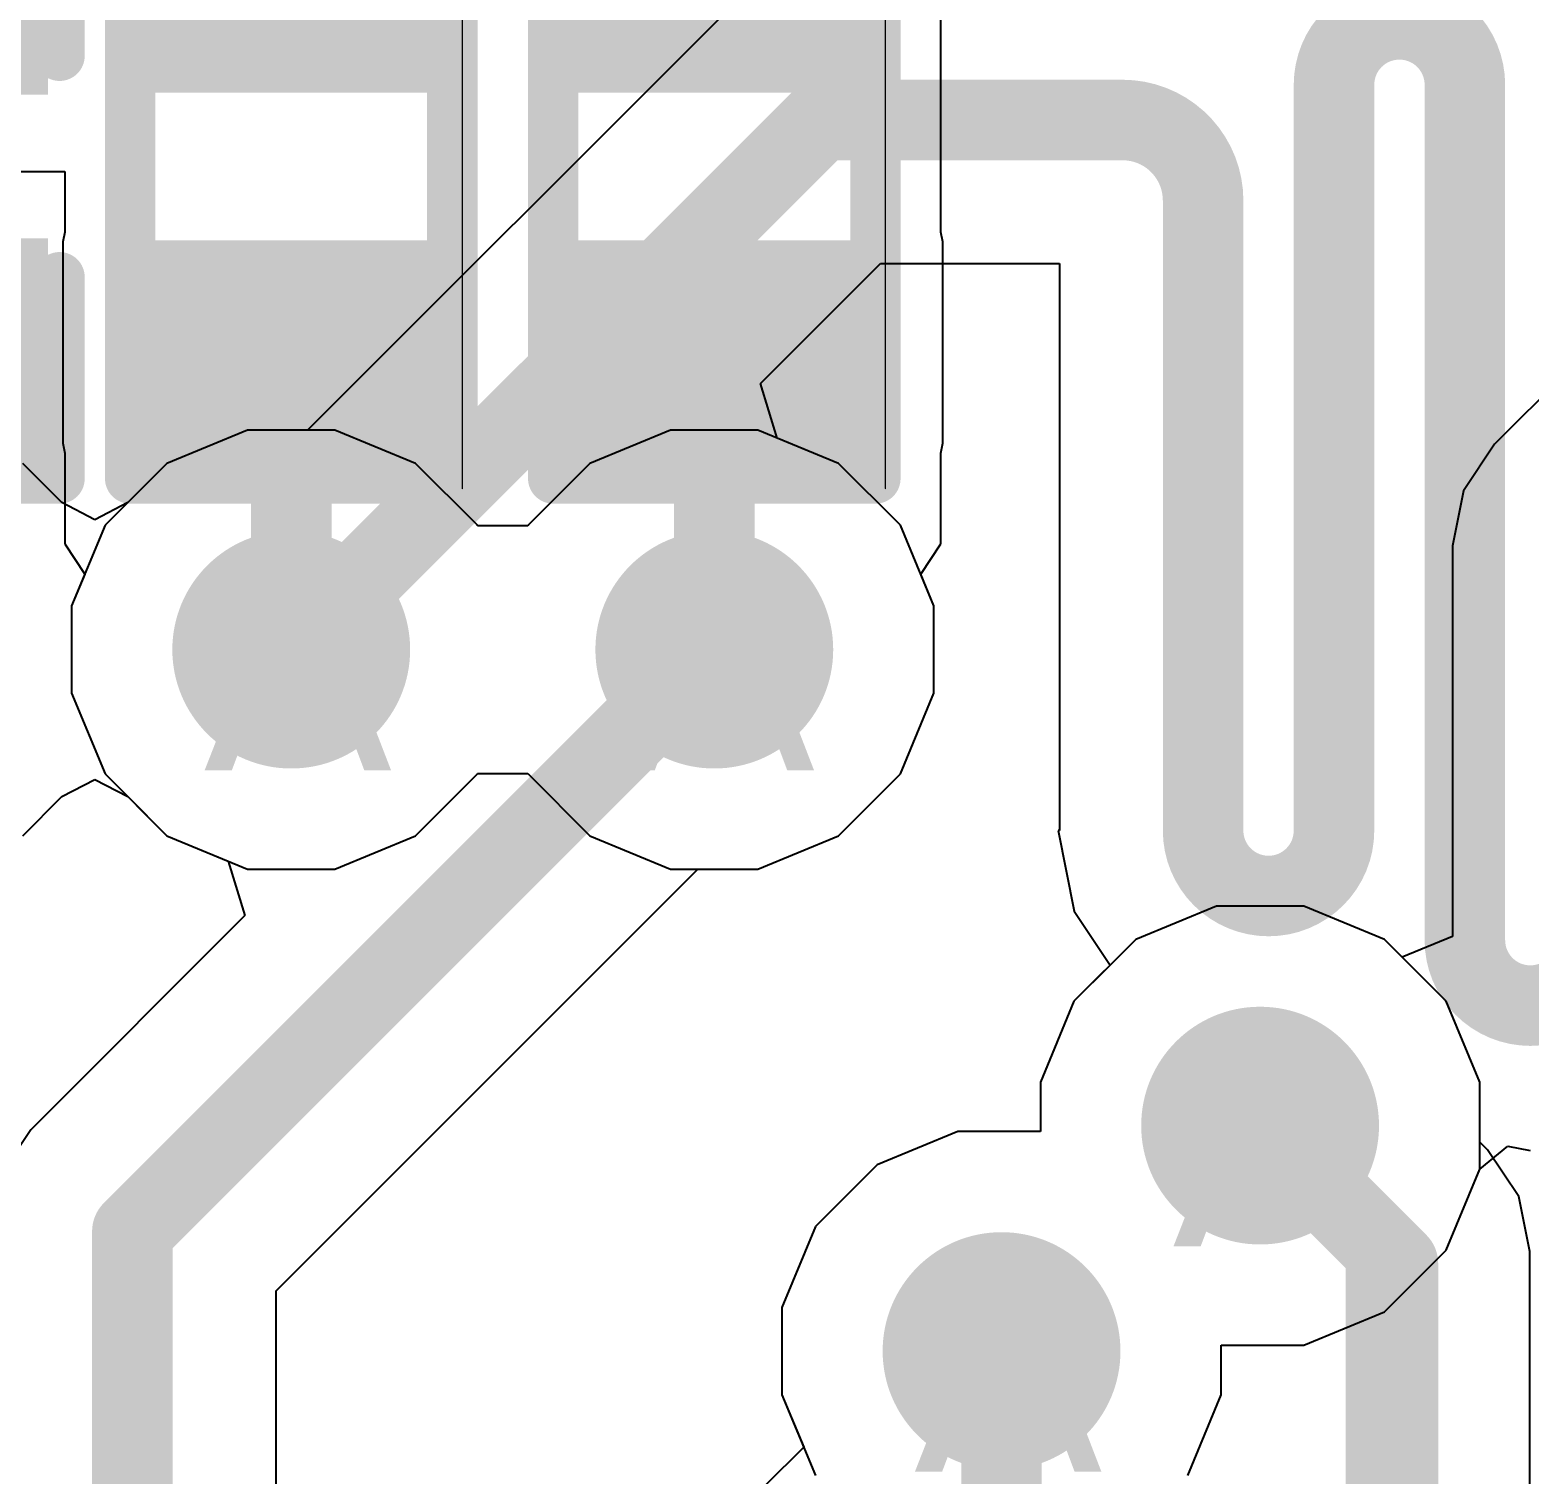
# Model space of a CAD drawing. Header units: inches. Extents: x 0 to 208, y 0 to 213.
# Drawn here: x 2.0308 to 2.1798, y 2.8921 to 3.0356 of the extents above; entities that cross this region are included whole.
import ezdxf

# ---------------------------------------------------------------- set-up
doc = ezdxf.new("R2010")
doc.units = ezdxf.units.IN
doc.header["$MEASUREMENT"] = 0
for name, color, linetype in [('Bottom Layer', 5, 'Continuous'), ('Bottom Overlay', 54, 'Continuous'), ('Bottom Paste', 16, 'Continuous'), ('Bottom Solder', 6, 'Continuous'), ('Drill Drawing', 1, 'Continuous'), ('L2_GND1', 16, 'Continuous'), ('L3_SIG1', 76, 'Continuous'), ('L4_PWR', 90, 'Continuous'), ('L5_GND2', 156, 'Continuous'), ('L6_SIG2', 130, 'Continuous'), ('L7_GND3', 216, 'Continuous'), ('Top Layer', 1, 'Continuous'), ('Via Holes', 16, 'Continuous')]:
    doc.layers.add(name, color=color, linetype=linetype)
doc.styles.add('Arial', font='', dxfattribs={"height": 0.2})
doc.styles.get('Arial').set_extended_font_data('Arial')

# ---------------------------------------------------------------- blocks, each defined once
blk = doc.blocks.new('R___0402_B_44')
at = {"layer": 'Bottom Layer'}
for points in [[(-0.0095, 0.0125), (-0.0095, -0.0125), (-0.0275, -0.0125), (-0.0275, 0.0125)], [(0.0275, 0.0125), (0.0275, -0.0125), (0.0095, -0.0125), (0.0095, 0.0125)]]:
    blk.add_hatch(color=5, dxfattribs=at).paths.add_polyline_path(points)
at = {"layer": 'Bottom Paste'}
for points in [[(-0.0095, 0.0125), (-0.0095, -0.0125), (-0.0275, -0.0125), (-0.0275, 0.0125)], [(0.0275, 0.0125), (0.0275, -0.0125), (0.0095, -0.0125), (0.0095, 0.0125)]]:
    blk.add_hatch(color=16, dxfattribs=at).paths.add_polyline_path(points)
at = {"layer": 'Bottom Solder'}
for points in [[(-0.00734, 0.01467), (-0.00734, -0.01467), (-0.02967, -0.01467), (-0.02967, 0.01467)], [(0.02966, 0.01467), (0.02966, -0.01467), (0.00733, -0.01467), (0.00733, 0.01467)]]:
    blk.add_hatch(color=6, dxfattribs=at).paths.add_polyline_path(points)
at = {"layer": 'Bottom Overlay'}
for points in [[(-0.031, -0.016, 0.005, 0.005, 0), (-0.031, 0.016, 0.005, 0.005, 0)], [(0.031, 0.016, 0.005, 0.005, 0), (-0.031, 0.016, 0.005, 0.005, 0)], [(0.031, -0.016, 0.005, 0.005, 0), (0.031, 0.016, 0.005, 0.005, 0)], [(0.032, 0.017, 0.000127, 0.000127, 0), (-0.032, 0.017, 0.000127, 0.000127, 0)], [(0.031, -0.016, 0.005, 0.005, 0), (-0.031, -0.016, 0.005, 0.005, 0)]]:
    blk.add_lwpolyline(points, format="xyseb", dxfattribs=at)
for points in [[(-0.03225, 0.016, 0.0025, 0.0025, 1), (-0.02975, 0.016, 0.0025, 0.0025, 1)], [(-0.03225, 0.016, 0.0025, 0.0025, 1), (-0.02975, 0.016, 0.0025, 0.0025, 1)], [(0.02975, 0.016, 0.0025, 0.0025, 1), (0.03225, 0.016, 0.0025, 0.0025, 1)], [(0.02975, 0.016, 0.0025, 0.0025, 1), (0.03225, 0.016, 0.0025, 0.0025, 1)], [(-0.03203, 0.017, 0.0000635, 0.0000635, 1), (-0.03197, 0.017, 0.0000635, 0.0000635, 1)], [(0.03197, 0.017, 0.0000635, 0.0000635, 1), (0.03203, 0.017, 0.0000635, 0.0000635, 1)], [(-0.03225, -0.016, 0.0025, 0.0025, 1), (-0.02975, -0.016, 0.0025, 0.0025, 1)], [(-0.03225, -0.016, 0.0025, 0.0025, 1), (-0.02975, -0.016, 0.0025, 0.0025, 1)], [(0.02975, -0.016, 0.0025, 0.0025, 1), (0.03225, -0.016, 0.0025, 0.0025, 1)], [(0.02975, -0.016, 0.0025, 0.0025, 1), (0.03225, -0.016, 0.0025, 0.0025, 1)]]:
    blk.add_lwpolyline(points, format="xyseb", close=True, dxfattribs=at)
blk = doc.blocks.new('R___0402_B_46')
at = {"layer": 'Bottom Layer'}
for points in [[(-0.0095, 0.0125), (-0.0095, -0.0125), (-0.0275, -0.0125), (-0.0275, 0.0125)], [(0.0275, 0.0125), (0.0275, -0.0125), (0.0095, -0.0125), (0.0095, 0.0125)]]:
    blk.add_hatch(color=5, dxfattribs=at).paths.add_polyline_path(points)
at = {"layer": 'Bottom Paste'}
for points in [[(-0.0095, 0.0125), (-0.0095, -0.0125), (-0.0275, -0.0125), (-0.0275, 0.0125)], [(0.0275, 0.0125), (0.0275, -0.0125), (0.0095, -0.0125), (0.0095, 0.0125)]]:
    blk.add_hatch(color=16, dxfattribs=at).paths.add_polyline_path(points)
at = {"layer": 'Bottom Solder'}
for points in [[(-0.00733, 0.01466), (-0.00733, -0.01467), (-0.02967, -0.01467), (-0.02967, 0.01466)], [(0.02967, 0.01466), (0.02967, -0.01467), (0.00733, -0.01467), (0.00733, 0.01466)]]:
    blk.add_hatch(color=6, dxfattribs=at).paths.add_polyline_path(points)
at = {"layer": 'Bottom Overlay'}
for points in [[(-0.031, -0.016, 0.005, 0.005, 0), (-0.031, 0.016, 0.005, 0.005, 0)], [(0.031, 0.016, 0.005, 0.005, 0), (-0.031, 0.016, 0.005, 0.005, 0)], [(0.031, -0.016, 0.005, 0.005, 0), (0.031, 0.016, 0.005, 0.005, 0)], [(0.032, 0.017, 0.000127, 0.000127, 0), (-0.032, 0.017, 0.000127, 0.000127, 0)], [(0.031, -0.016, 0.005, 0.005, 0), (-0.031, -0.016, 0.005, 0.005, 0)]]:
    blk.add_lwpolyline(points, format="xyseb", dxfattribs=at)
for points in [[(-0.03225, 0.016, 0.0025, 0.0025, 1), (-0.02975, 0.016, 0.0025, 0.0025, 1)], [(-0.03225, 0.016, 0.0025, 0.0025, 1), (-0.02975, 0.016, 0.0025, 0.0025, 1)], [(0.02975, 0.016, 0.0025, 0.0025, 1), (0.03225, 0.016, 0.0025, 0.0025, 1)], [(0.02975, 0.016, 0.0025, 0.0025, 1), (0.03225, 0.016, 0.0025, 0.0025, 1)], [(-0.03203, 0.017, 0.0000635, 0.0000635, 1), (-0.03197, 0.017, 0.0000635, 0.0000635, 1)], [(0.03197, 0.017, 0.0000635, 0.0000635, 1), (0.03203, 0.017, 0.0000635, 0.0000635, 1)], [(-0.03225, -0.016, 0.0025, 0.0025, 1), (-0.02975, -0.016, 0.0025, 0.0025, 1)], [(-0.03225, -0.016, 0.0025, 0.0025, 1), (-0.02975, -0.016, 0.0025, 0.0025, 1)], [(0.02975, -0.016, 0.0025, 0.0025, 1), (0.03225, -0.016, 0.0025, 0.0025, 1)], [(0.02975, -0.016, 0.0025, 0.0025, 1), (0.03225, -0.016, 0.0025, 0.0025, 1)]]:
    blk.add_lwpolyline(points, format="xyseb", close=True, dxfattribs=at)
blk = doc.blocks.new('CAP_0402_B_568')
at = {"layer": 'Bottom Layer'}
for points in [[(-0.0095, 0.0125), (-0.0095, -0.0125), (-0.0275, -0.0125), (-0.0275, 0.0125)], [(0.0275, 0.0125), (0.0275, -0.0125), (0.0095, -0.0125), (0.0095, 0.0125)]]:
    blk.add_hatch(color=5, dxfattribs=at).paths.add_polyline_path(points)
at = {"layer": 'Bottom Paste'}
for points in [[(-0.0095, 0.0125), (-0.0095, -0.0125), (-0.0275, -0.0125), (-0.0275, 0.0125)], [(0.0275, 0.0125), (0.0275, -0.0125), (0.0095, -0.0125), (0.0095, 0.0125)]]:
    blk.add_hatch(color=16, dxfattribs=at).paths.add_polyline_path(points)
at = {"layer": 'Bottom Solder'}
for points in [[(-0.00714, 0.01486), (-0.00714, -0.01486), (-0.02986, -0.01486), (-0.02986, 0.01486)], [(0.02986, 0.01486), (0.02986, -0.01486), (0.00714, -0.01486), (0.00714, 0.01486)]]:
    blk.add_hatch(color=6, dxfattribs=at).paths.add_polyline_path(points)
at = {"layer": 'Bottom Overlay'}
for points in [[(-0.011, 0.016, 0.005, 0.005, 0), (-0.031, 0.016, 0.005, 0.005, 0)], [(-0.031, -0.016, 0.005, 0.005, 0), (-0.031, 0.016, 0.005, 0.005, 0)], [(0.031, 0.016, 0.005, 0.005, 0), (0.011, 0.016, 0.005, 0.005, 0)], [(0.031, -0.016, 0.005, 0.005, 0), (0.031, 0.016, 0.005, 0.005, 0)], [(-0.011, -0.016, 0.005, 0.005, 0), (-0.031, -0.016, 0.005, 0.005, 0)], [(0.031, -0.016, 0.005, 0.005, 0), (0.011, -0.016, 0.005, 0.005, 0)]]:
    blk.add_lwpolyline(points, format="xyseb", dxfattribs=at)
for points in [[(-0.03225, 0.016, 0.0025, 0.0025, 1), (-0.02975, 0.016, 0.0025, 0.0025, 1)], [(-0.03225, 0.016, 0.0025, 0.0025, 1), (-0.02975, 0.016, 0.0025, 0.0025, 1)], [(-0.01225, 0.016, 0.0025, 0.0025, 1), (-0.00975, 0.016, 0.0025, 0.0025, 1)], [(0.00975, 0.016, 0.0025, 0.0025, 1), (0.01225, 0.016, 0.0025, 0.0025, 1)], [(0.02975, 0.016, 0.0025, 0.0025, 1), (0.03225, 0.016, 0.0025, 0.0025, 1)], [(0.02975, 0.016, 0.0025, 0.0025, 1), (0.03225, 0.016, 0.0025, 0.0025, 1)], [(-0.03225, -0.016, 0.0025, 0.0025, 1), (-0.02975, -0.016, 0.0025, 0.0025, 1)], [(-0.03225, -0.016, 0.0025, 0.0025, 1), (-0.02975, -0.016, 0.0025, 0.0025, 1)], [(-0.01225, -0.016, 0.0025, 0.0025, 1), (-0.00975, -0.016, 0.0025, 0.0025, 1)], [(0.00975, -0.016, 0.0025, 0.0025, 1), (0.01225, -0.016, 0.0025, 0.0025, 1)], [(0.02975, -0.016, 0.0025, 0.0025, 1), (0.03225, -0.016, 0.0025, 0.0025, 1)], [(0.02975, -0.016, 0.0025, 0.0025, 1), (0.03225, -0.016, 0.0025, 0.0025, 1)]]:
    blk.add_lwpolyline(points, format="xyseb", close=True, dxfattribs=at)

msp = doc.modelspace()

# ---------------------------------------------------------------- hatches: boundary and pattern name
at = {"layer": 'Bottom Layer'}
for points in [[(2.06928, 3.0145), (2.04428, 3.0145), (2.04428, 2.9945), (2.06928, 2.9945)], [(2.1113, 3.0145), (2.0863, 3.0145), (2.0863, 2.9945), (2.1113, 2.9945)]]:
    msp.add_hatch(color=5, dxfattribs=at).paths.add_polyline_path(points)
h = msp.add_hatch(color=5, dxfattribs=at)
edge = h.paths.add_edge_path()
edge.add_arc((2.05678, 2.974), 0.01181, 0, 360)
h = msp.add_hatch(color=5, dxfattribs=at)
edge = h.paths.add_edge_path()
edge.add_arc((2.0988, 2.974), 0.01181, 0, 360)
h = msp.add_hatch(color=5, dxfattribs=at)
edge = h.paths.add_edge_path()
edge.add_arc((2.15301, 2.92671), 0.01181, 0, 360)
h = msp.add_hatch(color=5, dxfattribs=at)
edge = h.paths.add_edge_path()
edge.add_arc((2.12733, 2.90431), 0.01181, 0, 360)
at = {"layer": 'L2_GND1'}
h = msp.add_hatch(color=16, dxfattribs=at)
edge = h.paths.add_edge_path()
edge.add_arc((2.05678, 2.974), 0.01181, 0, 360)
h = msp.add_hatch(color=16, dxfattribs=at)
edge = h.paths.add_edge_path()
edge.add_arc((2.0988, 2.974), 0.01181, 0, 360)
h = msp.add_hatch(color=16, dxfattribs=at)
edge = h.paths.add_edge_path()
edge.add_arc((2.15301, 2.92671), 0.01181, 0, 360)
h = msp.add_hatch(color=16, dxfattribs=at)
edge = h.paths.add_edge_path()
edge.add_arc((2.12733, 2.90431), 0.01181, 0, 360)
at = {"layer": 'L3_SIG1'}
h = msp.add_hatch(color=76, dxfattribs=at)
edge = h.paths.add_edge_path()
edge.add_arc((2.05678, 2.974), 0.01181, 0, 360)
h = msp.add_hatch(color=76, dxfattribs=at)
edge = h.paths.add_edge_path()
edge.add_arc((2.0988, 2.974), 0.01181, 0, 360)
h = msp.add_hatch(color=76, dxfattribs=at)
edge = h.paths.add_edge_path()
edge.add_arc((2.15301, 2.92671), 0.01181, 0, 360)
h = msp.add_hatch(color=76, dxfattribs=at)
edge = h.paths.add_edge_path()
edge.add_arc((2.12733, 2.90431), 0.01181, 0, 360)
at = {"layer": 'L4_PWR'}
h = msp.add_hatch(color=90, dxfattribs=at)
edge = h.paths.add_edge_path()
edge.add_arc((2.05678, 2.974), 0.01181, 0, 360)
h = msp.add_hatch(color=90, dxfattribs=at)
edge = h.paths.add_edge_path()
edge.add_arc((2.0988, 2.974), 0.01181, 0, 360)
h = msp.add_hatch(color=90, dxfattribs=at)
edge = h.paths.add_edge_path()
edge.add_arc((2.15301, 2.92671), 0.01181, 0, 360)
h = msp.add_hatch(color=90, dxfattribs=at)
edge = h.paths.add_edge_path()
edge.add_arc((2.12733, 2.90431), 0.01181, 0, 360)
at = {"layer": 'L5_GND2'}
h = msp.add_hatch(color=156, dxfattribs=at)
edge = h.paths.add_edge_path()
edge.add_arc((2.05678, 2.974), 0.01181, 0, 360)
h = msp.add_hatch(color=156, dxfattribs=at)
edge = h.paths.add_edge_path()
edge.add_arc((2.0988, 2.974), 0.01181, 0, 360)
h = msp.add_hatch(color=156, dxfattribs=at)
edge = h.paths.add_edge_path()
edge.add_arc((2.15301, 2.92671), 0.01181, 0, 360)
h = msp.add_hatch(color=156, dxfattribs=at)
edge = h.paths.add_edge_path()
edge.add_arc((2.12733, 2.90431), 0.01181, 0, 360)
at = {"layer": 'L6_SIG2'}
h = msp.add_hatch(color=130, dxfattribs=at)
edge = h.paths.add_edge_path()
edge.add_arc((2.05678, 2.974), 0.01181, 0, 360)
h = msp.add_hatch(color=130, dxfattribs=at)
edge = h.paths.add_edge_path()
edge.add_arc((2.0988, 2.974), 0.01181, 0, 360)
h = msp.add_hatch(color=130, dxfattribs=at)
edge = h.paths.add_edge_path()
edge.add_arc((2.15301, 2.92671), 0.01181, 0, 360)
h = msp.add_hatch(color=130, dxfattribs=at)
edge = h.paths.add_edge_path()
edge.add_arc((2.12733, 2.90431), 0.01181, 0, 360)
at = {"layer": 'L7_GND3'}
h = msp.add_hatch(color=216, dxfattribs=at)
edge = h.paths.add_edge_path()
edge.add_arc((2.05678, 2.974), 0.01181, 0, 360)
h = msp.add_hatch(color=216, dxfattribs=at)
edge = h.paths.add_edge_path()
edge.add_arc((2.0988, 2.974), 0.01181, 0, 360)
h = msp.add_hatch(color=216, dxfattribs=at)
edge = h.paths.add_edge_path()
edge.add_arc((2.15301, 2.92671), 0.01181, 0, 360)
h = msp.add_hatch(color=216, dxfattribs=at)
edge = h.paths.add_edge_path()
edge.add_arc((2.12733, 2.90431), 0.01181, 0, 360)
at = {"layer": 'Top Layer'}
h = msp.add_hatch(color=1, dxfattribs=at)
edge = h.paths.add_edge_path()
edge.add_arc((2.05678, 2.974), 0.01181, 0, 360)
h = msp.add_hatch(color=1, dxfattribs=at)
edge = h.paths.add_edge_path()
edge.add_arc((2.0988, 2.974), 0.01181, 0, 360)
h = msp.add_hatch(color=1, dxfattribs=at)
edge = h.paths.add_edge_path()
edge.add_arc((2.15301, 2.92671), 0.01181, 0, 360)
h = msp.add_hatch(color=1, dxfattribs=at)
edge = h.paths.add_edge_path()
edge.add_arc((2.12733, 2.90431), 0.01181, 0, 360)
at = {"layer": 'Via Holes'}
h = msp.add_hatch(color=7, dxfattribs=at)
edge = h.paths.add_edge_path()
edge.add_arc((2.05678, 2.974), 0.00591, 0, 360)
h = msp.add_hatch(color=7, dxfattribs=at)
edge = h.paths.add_edge_path()
edge.add_arc((2.0988, 2.974), 0.00591, 0, 360)
h = msp.add_hatch(color=7, dxfattribs=at)
edge = h.paths.add_edge_path()
edge.add_arc((2.15301, 2.92671), 0.00591, 0, 360)
h = msp.add_hatch(color=7, dxfattribs=at)
edge = h.paths.add_edge_path()
edge.add_arc((2.12733, 2.90431), 0.00591, 0, 360)

# ---------------------------------------------------------------- linework, layer by layer
at = {"layer": 'Bottom Layer'}
for p, q in [((2.1213, 3.01549), (2.1213, 3.05061)), ((2.00125, 3.0215), (2.03428, 3.0215)), ((2.03428, 3.0215), (2.03428, 3.01549)), ((2.03428, 3.01549), (2.03408, 3.0145)), ((2.12149, 3.0145), (2.1213, 3.01549)), ((2.03408, 3.0145), (2.03408, 2.9945)), ((2.12149, 2.9945), (2.12149, 3.0145)), ((2.03408, 2.9945), (2.03428, 2.99352)), ((2.03428, 2.99352), (2.03428, 2.9845)), ((2.1213, 2.99352), (2.12149, 2.9945)), ((2.1213, 2.9845), (2.1213, 2.99352)), ((2.03428, 2.9845), (2.03428, 2.9845)), ((2.03428, 2.9845), (2.03628, 2.98151)), ((2.1193, 2.98151), (2.1213, 2.9845)), ((2.1213, 2.9845), (2.1213, 2.9845)), ((2.03628, 2.98151), (2.03497, 2.97834)), ((2.12061, 2.97834), (2.1193, 2.98151)), ((2.03497, 2.97834), (2.03497, 2.96966)), ((2.12061, 2.96966), (2.12061, 2.97834)), ((2.03497, 2.96966), (2.03829, 2.96165)), ((2.11729, 2.96165), (2.12061, 2.96966)), ((2.03829, 2.96165), (2.04442, 2.95551)), ((2.06913, 2.95551), (2.07527, 2.96165)), ((2.07527, 2.96165), (2.07529, 2.96169)), ((2.07529, 2.96169), (2.08029, 2.96169)), ((2.08029, 2.96169), (2.08031, 2.96165)), ((2.08031, 2.96165), (2.08644, 2.95551)), ((2.11115, 2.95551), (2.11729, 2.96165)), ((2.04442, 2.95551), (2.05244, 2.95219)), ((2.06112, 2.95219), (2.06913, 2.95551)), ((2.08644, 2.95551), (2.09446, 2.95219)), ((2.10313, 2.95219), (2.11115, 2.95551)), ((2.05244, 2.95219), (2.06112, 2.95219)), ((2.09446, 2.95219), (2.10313, 2.95219)), ((2.14867, 2.94852), (2.14066, 2.9452)), ((2.15735, 2.94852), (2.14867, 2.94852)), ((2.16537, 2.9452), (2.15735, 2.94852)), ((2.14066, 2.9452), (2.13452, 2.93906)), ((2.1715, 2.93906), (2.16537, 2.9452)), ((2.13452, 2.93906), (2.1312, 2.93104)), ((2.17482, 2.93104), (2.1715, 2.93906)), ((2.1312, 2.93104), (2.1312, 2.92612)), ((2.17482, 2.92508), (2.17482, 2.93104)), ((2.123, 2.92612), (2.11498, 2.9228)), ((2.1312, 2.92612), (2.123, 2.92612)), ((2.17561, 2.9243), (2.17482, 2.92508)), ((2.1787, 2.91967), (2.17561, 2.9243)), ((2.17561, 2.9243), (2.17561, 2.9243)), ((2.11498, 2.9228), (2.10884, 2.91667)), ((2.17979, 2.91421), (2.1787, 2.91967)), ((2.10884, 2.91667), (2.10552, 2.90865)), ((2.17979, 2.76292), (2.17979, 2.91421)), ((2.17979, 2.91421), (2.17979, 2.91421)), ((2.10552, 2.90865), (2.10552, 2.89997)), ((2.10552, 2.89997), (2.10884, 2.89196))]:
    msp.add_line(p, q, dxfattribs=at)
for points in [[(2.05678, 2.974, 0.008, 0.008, 0), (2.05678, 3.0035, 0.008, 0.008, 0)], [(2.0988, 2.974, 0.008, 0.008, 0), (2.0988, 3.0035, 0.008, 0.008, 0)], [(2.15301, 2.92671, 0.008, 0.008, 0), (2.16551, 2.91421, 0.008, 0.008, 0)], [(2.16551, 2.74392, 0.008, 0.008, 0), (2.16551, 2.91421, 0.008, 0.008, 0)], [(2.12733, 2.7463, 0.008, 0.008, 0), (2.12733, 2.90431, 0.008, 0.008, 0)]]:
    msp.add_lwpolyline(points, format="xyseb", dxfattribs=at)
for points in [[(2.05478, 3.0035, 0.004, 0.004, 1), (2.05878, 3.0035, 0.004, 0.004, 1)], [(2.0968, 3.0035, 0.004, 0.004, 1), (2.1008, 3.0035, 0.004, 0.004, 1)], [(2.05478, 2.974, 0.004, 0.004, 1), (2.05878, 2.974, 0.004, 0.004, 1)], [(2.0968, 2.974, 0.004, 0.004, 1), (2.1008, 2.974, 0.004, 0.004, 1)], [(2.15101, 2.92671, 0.004, 0.004, 1), (2.15501, 2.92671, 0.004, 0.004, 1)], [(2.16351, 2.91421, 0.004, 0.004, 1), (2.16751, 2.91421, 0.004, 0.004, 1)], [(2.16351, 2.91421, 0.004, 0.004, 1), (2.16751, 2.91421, 0.004, 0.004, 1)], [(2.12533, 2.90431, 0.004, 0.004, 1), (2.12933, 2.90431, 0.004, 0.004, 1)]]:
    msp.add_lwpolyline(points, format="xyseb", close=True, dxfattribs=at)
at = {"layer": 'L2_GND1'}
for p, q in [((2.05244, 2.99581), (2.04442, 2.99249)), ((2.06112, 2.99581), (2.05244, 2.99581)), ((2.06913, 2.99249), (2.06112, 2.99581)), ((2.09446, 2.99581), (2.08644, 2.99249)), ((2.10313, 2.99581), (2.09446, 2.99581)), ((2.11115, 2.99249), (2.10313, 2.99581)), ((2.04442, 2.99249), (2.03829, 2.98636)), ((2.07527, 2.98636), (2.06913, 2.99249)), ((2.08644, 2.99249), (2.08031, 2.98636)), ((2.11729, 2.98636), (2.11115, 2.99249)), ((2.03829, 2.98636), (2.03497, 2.97834)), ((2.07529, 2.98631), (2.07527, 2.98636)), ((2.08029, 2.98631), (2.07529, 2.98631)), ((2.08031, 2.98636), (2.08029, 2.98631)), ((2.12061, 2.97834), (2.11729, 2.98636)), ((2.03497, 2.97834), (2.03497, 2.96966)), ((2.12061, 2.96966), (2.12061, 2.97834)), ((2.03497, 2.96966), (2.03829, 2.96165)), ((2.11729, 2.96165), (2.12061, 2.96966)), ((2.03829, 2.96165), (2.04442, 2.95551)), ((2.06913, 2.95551), (2.07527, 2.96165)), ((2.07527, 2.96165), (2.07529, 2.96169)), ((2.07529, 2.96169), (2.08029, 2.96169)), ((2.08029, 2.96169), (2.08031, 2.96165)), ((2.08031, 2.96165), (2.08644, 2.95551)), ((2.11115, 2.95551), (2.11729, 2.96165)), ((2.04442, 2.95551), (2.05244, 2.95219)), ((2.06112, 2.95219), (2.06913, 2.95551)), ((2.08644, 2.95551), (2.09446, 2.95219)), ((2.10313, 2.95219), (2.11115, 2.95551)), ((2.05244, 2.95219), (2.06112, 2.95219)), ((2.09446, 2.95219), (2.10313, 2.95219)), ((2.14867, 2.94852), (2.14066, 2.9452)), ((2.15735, 2.94852), (2.14867, 2.94852)), ((2.16537, 2.9452), (2.15735, 2.94852)), ((2.14066, 2.9452), (2.13452, 2.93906)), ((2.1715, 2.93906), (2.16537, 2.9452)), ((2.13452, 2.93906), (2.1312, 2.93104)), ((2.17482, 2.93104), (2.1715, 2.93906)), ((2.1312, 2.93104), (2.1312, 2.92612)), ((2.17482, 2.92237), (2.17482, 2.93104)), ((2.123, 2.92612), (2.11498, 2.9228)), ((2.1312, 2.92612), (2.123, 2.92612)), ((2.11498, 2.9228), (2.10884, 2.91667)), ((2.1715, 2.91435), (2.17482, 2.92237)), ((2.10884, 2.91667), (2.10552, 2.90865)), ((2.16537, 2.90822), (2.1715, 2.91435)), ((2.10552, 2.90865), (2.10552, 2.89997)), ((2.15735, 2.9049), (2.16537, 2.90822)), ((2.14914, 2.89997), (2.14914, 2.9049)), ((2.14914, 2.9049), (2.15735, 2.9049)), ((2.10552, 2.89997), (2.10884, 2.89196)), ((2.14582, 2.89196), (2.14914, 2.89997))]:
    msp.add_line(p, q, dxfattribs=at)
at = {"layer": 'L3_SIG1'}
for p, q in [((2.05244, 2.99581), (2.04442, 2.99249)), ((2.06112, 2.99581), (2.05244, 2.99581)), ((2.06913, 2.99249), (2.06112, 2.99581)), ((2.09446, 2.99581), (2.08644, 2.99249)), ((2.10313, 2.99581), (2.09446, 2.99581)), ((2.11115, 2.99249), (2.10313, 2.99581)), ((2.04442, 2.99249), (2.03829, 2.98636)), ((2.07527, 2.98636), (2.06913, 2.99249)), ((2.08644, 2.99249), (2.08031, 2.98636)), ((2.11729, 2.98636), (2.11115, 2.99249)), ((2.03829, 2.98636), (2.03497, 2.97834)), ((2.07529, 2.98631), (2.07527, 2.98636)), ((2.08029, 2.98631), (2.07529, 2.98631)), ((2.08031, 2.98636), (2.08029, 2.98631)), ((2.12061, 2.97834), (2.11729, 2.98636)), ((2.03497, 2.97834), (2.03497, 2.96966)), ((2.12061, 2.96966), (2.12061, 2.97834)), ((2.03497, 2.96966), (2.03829, 2.96165)), ((2.11729, 2.96165), (2.12061, 2.96966)), ((2.03829, 2.96165), (2.04442, 2.95551)), ((2.06913, 2.95551), (2.07527, 2.96165)), ((2.07527, 2.96165), (2.07529, 2.96169)), ((2.07529, 2.96169), (2.08029, 2.96169)), ((2.08029, 2.96169), (2.08031, 2.96165)), ((2.08031, 2.96165), (2.08644, 2.95551)), ((2.11115, 2.95551), (2.11729, 2.96165)), ((2.04442, 2.95551), (2.05244, 2.95219)), ((2.06112, 2.95219), (2.06913, 2.95551)), ((2.08644, 2.95551), (2.09446, 2.95219)), ((2.10313, 2.95219), (2.11115, 2.95551)), ((2.05244, 2.95219), (2.06112, 2.95219)), ((2.09446, 2.95219), (2.10313, 2.95219)), ((2.14867, 2.94852), (2.14066, 2.9452)), ((2.15735, 2.94852), (2.14867, 2.94852)), ((2.16537, 2.9452), (2.15735, 2.94852)), ((2.14066, 2.9452), (2.13452, 2.93906)), ((2.1715, 2.93906), (2.16537, 2.9452)), ((2.13452, 2.93906), (2.1312, 2.93104)), ((2.17482, 2.93104), (2.1715, 2.93906)), ((2.1312, 2.93104), (2.1312, 2.92612)), ((2.17482, 2.92237), (2.17482, 2.93104)), ((2.123, 2.92612), (2.11498, 2.9228)), ((2.1312, 2.92612), (2.123, 2.92612)), ((2.11498, 2.9228), (2.10884, 2.91667)), ((2.1715, 2.91435), (2.17482, 2.92237)), ((2.10884, 2.91667), (2.10552, 2.90865)), ((2.16537, 2.90822), (2.1715, 2.91435)), ((2.10552, 2.90865), (2.10552, 2.89997)), ((2.15735, 2.9049), (2.16537, 2.90822)), ((2.14914, 2.89997), (2.14914, 2.9049)), ((2.14914, 2.9049), (2.15735, 2.9049)), ((2.10552, 2.89997), (2.10884, 2.89196)), ((2.14582, 2.89196), (2.14914, 2.89997))]:
    msp.add_line(p, q, dxfattribs=at)
at = {"layer": 'L4_PWR'}
for p, q in [((2.05244, 2.99581), (2.04442, 2.99249)), ((2.06112, 2.99581), (2.05244, 2.99581)), ((2.06913, 2.99249), (2.06112, 2.99581)), ((2.09446, 2.99581), (2.08644, 2.99249)), ((2.10313, 2.99581), (2.09446, 2.99581)), ((2.11115, 2.99249), (2.10313, 2.99581)), ((2.03401, 2.98861), (2.03012, 2.99249)), ((2.04442, 2.99249), (2.04054, 2.98861)), ((2.07527, 2.98636), (2.06913, 2.99249)), ((2.08644, 2.99249), (2.08031, 2.98636)), ((2.11729, 2.98636), (2.11115, 2.99249)), ((2.03727, 2.98689), (2.03401, 2.98861)), ((2.04054, 2.98861), (2.03727, 2.98689)), ((2.07529, 2.98631), (2.07527, 2.98636)), ((2.08029, 2.98631), (2.07529, 2.98631)), ((2.08031, 2.98636), (2.08029, 2.98631)), ((2.12061, 2.97834), (2.11729, 2.98636)), ((2.12061, 2.96966), (2.12061, 2.97834)), ((2.11729, 2.96165), (2.12061, 2.96966)), ((2.03401, 2.9594), (2.03727, 2.96111)), ((2.03727, 2.96111), (2.04054, 2.9594)), ((2.06913, 2.95551), (2.07527, 2.96165)), ((2.07527, 2.96165), (2.07529, 2.96169)), ((2.07529, 2.96169), (2.08029, 2.96169)), ((2.08029, 2.96169), (2.08031, 2.96165)), ((2.08031, 2.96165), (2.08644, 2.95551)), ((2.11115, 2.95551), (2.11729, 2.96165)), ((2.03012, 2.95551), (2.03401, 2.9594)), ((2.04054, 2.9594), (2.04442, 2.95551)), ((2.04442, 2.95551), (2.05244, 2.95219)), ((2.06112, 2.95219), (2.06913, 2.95551)), ((2.08644, 2.95551), (2.09446, 2.95219)), ((2.10313, 2.95219), (2.11115, 2.95551)), ((2.05244, 2.95219), (2.06112, 2.95219)), ((2.09446, 2.95219), (2.10313, 2.95219)), ((2.14867, 2.94852), (2.14066, 2.9452)), ((2.15735, 2.94852), (2.14867, 2.94852)), ((2.16537, 2.9452), (2.15735, 2.94852)), ((2.14066, 2.9452), (2.13452, 2.93906)), ((2.1715, 2.93906), (2.16537, 2.9452)), ((2.13452, 2.93906), (2.1312, 2.93104)), ((2.17482, 2.93104), (2.1715, 2.93906)), ((2.1312, 2.93104), (2.1312, 2.92612)), ((2.17482, 2.92237), (2.17482, 2.93104)), ((2.123, 2.92612), (2.11498, 2.9228)), ((2.1312, 2.92612), (2.123, 2.92612)), ((2.11498, 2.9228), (2.10884, 2.91667)), ((2.1715, 2.91435), (2.17482, 2.92237)), ((2.10884, 2.91667), (2.10552, 2.90865)), ((2.16537, 2.90822), (2.1715, 2.91435)), ((2.10552, 2.90865), (2.10552, 2.89997)), ((2.15735, 2.9049), (2.16537, 2.90822)), ((2.14914, 2.89997), (2.14914, 2.9049)), ((2.14914, 2.9049), (2.15735, 2.9049)), ((2.10552, 2.89997), (2.10884, 2.89196)), ((2.14582, 2.89196), (2.14914, 2.89997))]:
    msp.add_line(p, q, dxfattribs=at)
at = {"layer": 'L5_GND2'}
for p, q in [((2.05244, 2.99581), (2.04442, 2.99249)), ((2.06112, 2.99581), (2.05244, 2.99581)), ((2.06913, 2.99249), (2.06112, 2.99581)), ((2.09446, 2.99581), (2.08644, 2.99249)), ((2.10313, 2.99581), (2.09446, 2.99581)), ((2.11115, 2.99249), (2.10313, 2.99581)), ((2.04442, 2.99249), (2.03829, 2.98636)), ((2.07527, 2.98636), (2.06913, 2.99249)), ((2.08644, 2.99249), (2.08031, 2.98636)), ((2.11729, 2.98636), (2.11115, 2.99249)), ((2.03829, 2.98636), (2.03497, 2.97834)), ((2.07529, 2.98631), (2.07527, 2.98636)), ((2.08029, 2.98631), (2.07529, 2.98631)), ((2.08031, 2.98636), (2.08029, 2.98631)), ((2.12061, 2.97834), (2.11729, 2.98636)), ((2.03497, 2.97834), (2.03497, 2.96966)), ((2.12061, 2.96966), (2.12061, 2.97834)), ((2.03497, 2.96966), (2.03829, 2.96165)), ((2.11729, 2.96165), (2.12061, 2.96966)), ((2.03829, 2.96165), (2.04442, 2.95551)), ((2.06913, 2.95551), (2.07527, 2.96165)), ((2.07527, 2.96165), (2.07529, 2.96169)), ((2.07529, 2.96169), (2.08029, 2.96169)), ((2.08029, 2.96169), (2.08031, 2.96165)), ((2.08031, 2.96165), (2.08644, 2.95551)), ((2.11115, 2.95551), (2.11729, 2.96165)), ((2.04442, 2.95551), (2.05244, 2.95219)), ((2.06112, 2.95219), (2.06913, 2.95551)), ((2.08644, 2.95551), (2.09446, 2.95219)), ((2.10313, 2.95219), (2.11115, 2.95551)), ((2.05244, 2.95219), (2.06112, 2.95219)), ((2.09446, 2.95219), (2.10313, 2.95219)), ((2.14867, 2.94852), (2.14066, 2.9452)), ((2.15735, 2.94852), (2.14867, 2.94852)), ((2.16537, 2.9452), (2.15735, 2.94852)), ((2.14066, 2.9452), (2.13452, 2.93906)), ((2.1715, 2.93906), (2.16537, 2.9452)), ((2.13452, 2.93906), (2.1312, 2.93104)), ((2.17482, 2.93104), (2.1715, 2.93906)), ((2.1312, 2.93104), (2.1312, 2.92612)), ((2.17482, 2.92237), (2.17482, 2.93104)), ((2.123, 2.92612), (2.11498, 2.9228)), ((2.1312, 2.92612), (2.123, 2.92612)), ((2.11498, 2.9228), (2.10884, 2.91667)), ((2.1715, 2.91435), (2.17482, 2.92237)), ((2.10884, 2.91667), (2.10552, 2.90865)), ((2.16537, 2.90822), (2.1715, 2.91435)), ((2.10552, 2.90865), (2.10552, 2.89997)), ((2.15735, 2.9049), (2.16537, 2.90822)), ((2.14914, 2.89997), (2.14914, 2.9049)), ((2.14914, 2.9049), (2.15735, 2.9049)), ((2.10552, 2.89997), (2.10884, 2.89196)), ((2.14582, 2.89196), (2.14914, 2.89997))]:
    msp.add_line(p, q, dxfattribs=at)
at = {"layer": 'L6_SIG2'}
for p, q in [((2.09931, 3.03672), (2.0584, 2.99581)), ((2.1034, 3.00043), (2.11531, 3.01235)), ((2.11531, 3.01235), (2.13307, 3.01235)), ((2.13307, 3.01235), (2.13307, 2.95602)), ((2.10505, 2.99502), (2.1034, 3.00043)), ((2.05244, 2.99581), (2.04442, 2.99249)), ((2.0584, 2.99581), (2.05244, 2.99581)), ((2.11115, 2.99249), (2.10505, 2.99502)), ((2.04442, 2.99249), (2.03829, 2.98636)), ((2.11729, 2.98636), (2.11115, 2.99249)), ((2.03829, 2.98636), (2.03497, 2.97834)), ((2.12061, 2.97834), (2.11729, 2.98636)), ((2.03497, 2.97834), (2.03497, 2.96966)), ((2.12061, 2.96966), (2.12061, 2.97834)), ((2.03497, 2.96966), (2.03829, 2.96165)), ((2.11729, 2.96165), (2.12061, 2.96966)), ((2.03829, 2.96165), (2.04442, 2.95551)), ((2.11115, 2.95551), (2.11729, 2.96165)), ((2.13307, 2.95602), (2.13295, 2.95602)), ((2.13295, 2.95602), (2.13454, 2.94802)), ((2.04442, 2.95551), (2.05052, 2.95298)), ((2.10313, 2.95219), (2.11115, 2.95551)), ((2.05052, 2.95298), (2.05218, 2.94757)), ((2.05527, 2.91029), (2.09717, 2.95219)), ((2.09717, 2.95219), (2.10313, 2.95219)), ((2.05218, 2.94757), (2.03091, 2.9263)), ((2.13454, 2.94802), (2.13812, 2.94266)), ((2.13812, 2.94266), (2.13452, 2.93906)), ((2.13452, 2.93906), (2.1312, 2.93104)), ((2.1312, 2.93104), (2.1312, 2.92612)), ((2.03091, 2.9263), (2.02781, 2.92167)), ((2.123, 2.92612), (2.11498, 2.9228)), ((2.1312, 2.92612), (2.123, 2.92612)), ((2.17482, 2.92237), (2.17763, 2.92467)), ((2.17763, 2.92467), (2.17985, 2.92423)), ((2.11498, 2.9228), (2.10884, 2.91667)), ((2.1715, 2.91435), (2.17482, 2.92237)), ((2.10884, 2.91667), (2.10552, 2.90865)), ((2.16537, 2.90822), (2.1715, 2.91435)), ((2.05527, 2.68538), (2.05527, 2.91029)), ((2.10552, 2.90865), (2.10552, 2.89997)), ((2.15735, 2.9049), (2.16537, 2.90822)), ((2.14914, 2.89997), (2.14914, 2.9049)), ((2.14914, 2.9049), (2.15735, 2.9049)), ((2.10552, 2.89997), (2.10884, 2.89196)), ((2.14582, 2.89196), (2.14914, 2.89997))]:
    msp.add_line(p, q, dxfattribs=at)
for points in [[(2.16035, 3.03012, 0.008, 0.008, -1), (2.17335, 3.03012, 0.008, 0.008, 0)], [(2.16035, 2.95602, 0.008, 0.008, 0), (2.16035, 3.03012, 0.008, 0.008, 0)], [(2.17335, 2.94513, 0.008, 0.008, 0), (2.17335, 3.03012, 0.008, 0.008, 0)], [(2.05678, 2.974, 0.008, 0.008, 0), (2.1094, 3.02662, 0.008, 0.008, 0)], [(2.1094, 3.02662, 0.008, 0.008, 0), (2.12235, 3.02662, 0.008, 0.008, 0)], [(2.12235, 3.02662, 0.008, 0.008, 0), (2.13935, 3.02662, 0.008, 0.008, 0)], [(2.13935, 3.02662, 0.008, 0.008, -0.414214), (2.14735, 3.01862, 0.008, 0.008, 0)], [(2.14735, 2.95602, 0.008, 0.008, 0), (2.14735, 3.01862, 0.008, 0.008, 0)], [(2.041, 2.9162, 0.008, 0.008, 0), (2.0988, 2.974, 0.008, 0.008, 0)], [(2.16035, 2.95602, 0.008, 0.008, -1), (2.14735, 2.95602, 0.008, 0.008, 0)], [(2.18635, 2.94513, 0.008, 0.008, -1), (2.17335, 2.94513, 0.008, 0.008, 0)], [(2.041, 2.67946, 0.008, 0.008, 0), (2.041, 2.9162, 0.008, 0.008, 0)]]:
    msp.add_lwpolyline(points, format="xyseb", dxfattribs=at)
for points in [[(2.15835, 3.03012, 0.004, 0.004, 1), (2.16235, 3.03012, 0.004, 0.004, 1)], [(2.15835, 3.03012, 0.004, 0.004, 1), (2.16235, 3.03012, 0.004, 0.004, 1)], [(2.17135, 3.03012, 0.004, 0.004, 1), (2.17535, 3.03012, 0.004, 0.004, 1)], [(2.17135, 3.03012, 0.004, 0.004, 1), (2.17535, 3.03012, 0.004, 0.004, 1)], [(2.1074, 3.02662, 0.004, 0.004, 1), (2.1114, 3.02662, 0.004, 0.004, 1)], [(2.1074, 3.02662, 0.004, 0.004, 1), (2.1114, 3.02662, 0.004, 0.004, 1)], [(2.12035, 3.02662, 0.004, 0.004, 1), (2.12435, 3.02662, 0.004, 0.004, 1)], [(2.12035, 3.02662, 0.004, 0.004, 1), (2.12435, 3.02662, 0.004, 0.004, 1)], [(2.13735, 3.02662, 0.004, 0.004, 1), (2.14135, 3.02662, 0.004, 0.004, 1)], [(2.13735, 3.02662, 0.004, 0.004, 1), (2.14135, 3.02662, 0.004, 0.004, 1)], [(2.14535, 3.01862, 0.004, 0.004, 1), (2.14935, 3.01862, 0.004, 0.004, 1)], [(2.14535, 3.01862, 0.004, 0.004, 1), (2.14935, 3.01862, 0.004, 0.004, 1)], [(2.05478, 2.974, 0.004, 0.004, 1), (2.05878, 2.974, 0.004, 0.004, 1)], [(2.0968, 2.974, 0.004, 0.004, 1), (2.1008, 2.974, 0.004, 0.004, 1)], [(2.14535, 2.95602, 0.004, 0.004, 1), (2.14935, 2.95602, 0.004, 0.004, 1)], [(2.14535, 2.95602, 0.004, 0.004, 1), (2.14935, 2.95602, 0.004, 0.004, 1)], [(2.15835, 2.95602, 0.004, 0.004, 1), (2.16235, 2.95602, 0.004, 0.004, 1)], [(2.15835, 2.95602, 0.004, 0.004, 1), (2.16235, 2.95602, 0.004, 0.004, 1)], [(2.17135, 2.94513, 0.004, 0.004, 1), (2.17535, 2.94513, 0.004, 0.004, 1)], [(2.17135, 2.94513, 0.004, 0.004, 1), (2.17535, 2.94513, 0.004, 0.004, 1)], [(2.039, 2.9162, 0.004, 0.004, 1), (2.043, 2.9162, 0.004, 0.004, 1)], [(2.039, 2.9162, 0.004, 0.004, 1), (2.043, 2.9162, 0.004, 0.004, 1)]]:
    msp.add_lwpolyline(points, format="xyseb", close=True, dxfattribs=at)
at = {"layer": 'L7_GND3'}
for p, q in [((2.05244, 2.99581), (2.04442, 2.99249)), ((2.06112, 2.99581), (2.05244, 2.99581)), ((2.06913, 2.99249), (2.06112, 2.99581)), ((2.09446, 2.99581), (2.08644, 2.99249)), ((2.10313, 2.99581), (2.09446, 2.99581)), ((2.11115, 2.99249), (2.10313, 2.99581)), ((2.04442, 2.99249), (2.03829, 2.98636)), ((2.07527, 2.98636), (2.06913, 2.99249)), ((2.08644, 2.99249), (2.08031, 2.98636)), ((2.11729, 2.98636), (2.11115, 2.99249)), ((2.03829, 2.98636), (2.03497, 2.97834)), ((2.07529, 2.98631), (2.07527, 2.98636)), ((2.08029, 2.98631), (2.07529, 2.98631)), ((2.08031, 2.98636), (2.08029, 2.98631)), ((2.12061, 2.97834), (2.11729, 2.98636)), ((2.03497, 2.97834), (2.03497, 2.96966)), ((2.12061, 2.96966), (2.12061, 2.97834)), ((2.03497, 2.96966), (2.03829, 2.96165)), ((2.11729, 2.96165), (2.12061, 2.96966)), ((2.03829, 2.96165), (2.04442, 2.95551)), ((2.06913, 2.95551), (2.07527, 2.96165)), ((2.07527, 2.96165), (2.07529, 2.96169)), ((2.07529, 2.96169), (2.08029, 2.96169)), ((2.08029, 2.96169), (2.08031, 2.96165)), ((2.08031, 2.96165), (2.08644, 2.95551)), ((2.11115, 2.95551), (2.11729, 2.96165)), ((2.04442, 2.95551), (2.05244, 2.95219)), ((2.06112, 2.95219), (2.06913, 2.95551)), ((2.08644, 2.95551), (2.09446, 2.95219)), ((2.10313, 2.95219), (2.11115, 2.95551)), ((2.05244, 2.95219), (2.06112, 2.95219)), ((2.09446, 2.95219), (2.10313, 2.95219)), ((2.14867, 2.94852), (2.14066, 2.9452)), ((2.15735, 2.94852), (2.14867, 2.94852)), ((2.16537, 2.9452), (2.15735, 2.94852)), ((2.14066, 2.9452), (2.13452, 2.93906)), ((2.1715, 2.93906), (2.16537, 2.9452)), ((2.13452, 2.93906), (2.1312, 2.93104)), ((2.17482, 2.93104), (2.1715, 2.93906)), ((2.1312, 2.93104), (2.1312, 2.92612)), ((2.17482, 2.92237), (2.17482, 2.93104)), ((2.123, 2.92612), (2.11498, 2.9228)), ((2.1312, 2.92612), (2.123, 2.92612)), ((2.11498, 2.9228), (2.10884, 2.91667)), ((2.1715, 2.91435), (2.17482, 2.92237)), ((2.10884, 2.91667), (2.10552, 2.90865)), ((2.16537, 2.90822), (2.1715, 2.91435)), ((2.10552, 2.90865), (2.10552, 2.89997)), ((2.15735, 2.9049), (2.16537, 2.90822)), ((2.14914, 2.89997), (2.14914, 2.9049)), ((2.14914, 2.9049), (2.15735, 2.9049)), ((2.10552, 2.89997), (2.10884, 2.89196)), ((2.14582, 2.89196), (2.14914, 2.89997))]:
    msp.add_line(p, q, dxfattribs=at)
at = {"layer": 'Top Layer'}
for p, q in [((2.21861, 3.03672), (2.1763, 2.99441)), ((2.05244, 2.99581), (2.04442, 2.99249)), ((2.06112, 2.99581), (2.05244, 2.99581)), ((2.06913, 2.99249), (2.06112, 2.99581)), ((2.09446, 2.99581), (2.08644, 2.99249)), ((2.10313, 2.99581), (2.09446, 2.99581)), ((2.11115, 2.99249), (2.10313, 2.99581)), ((2.1763, 2.99441), (2.17321, 2.98977)), ((2.04442, 2.99249), (2.03829, 2.98636)), ((2.07527, 2.98636), (2.06913, 2.99249)), ((2.08644, 2.99249), (2.08031, 2.98636)), ((2.11729, 2.98636), (2.11115, 2.99249)), ((2.17321, 2.98977), (2.17212, 2.98431)), ((2.03829, 2.98636), (2.03497, 2.97834)), ((2.07529, 2.98631), (2.07527, 2.98636)), ((2.08029, 2.98631), (2.07529, 2.98631)), ((2.08031, 2.98636), (2.08029, 2.98631)), ((2.12061, 2.97834), (2.11729, 2.98636)), ((2.17212, 2.98431), (2.17212, 2.98431)), ((2.17212, 2.98431), (2.17212, 2.94551)), ((2.03497, 2.97834), (2.03497, 2.96966)), ((2.12061, 2.96966), (2.12061, 2.97834)), ((2.03497, 2.96966), (2.03829, 2.96165)), ((2.11729, 2.96165), (2.12061, 2.96966)), ((2.03829, 2.96165), (2.04442, 2.95551)), ((2.06913, 2.95551), (2.07527, 2.96165)), ((2.07527, 2.96165), (2.07529, 2.96169)), ((2.07529, 2.96169), (2.08029, 2.96169)), ((2.08029, 2.96169), (2.08031, 2.96165)), ((2.08031, 2.96165), (2.08644, 2.95551)), ((2.11115, 2.95551), (2.11729, 2.96165)), ((2.04442, 2.95551), (2.05244, 2.95219)), ((2.06112, 2.95219), (2.06913, 2.95551)), ((2.08644, 2.95551), (2.09446, 2.95219)), ((2.10313, 2.95219), (2.11115, 2.95551)), ((2.05244, 2.95219), (2.06112, 2.95219)), ((2.09446, 2.95219), (2.10313, 2.95219)), ((2.14867, 2.94852), (2.14066, 2.9452)), ((2.15735, 2.94852), (2.14867, 2.94852)), ((2.16537, 2.9452), (2.15735, 2.94852)), ((2.17212, 2.94551), (2.16712, 2.94344)), ((2.14066, 2.9452), (2.13452, 2.93906)), ((2.16712, 2.94344), (2.16537, 2.9452)), ((2.13452, 2.93906), (2.1312, 2.93104)), ((2.1312, 2.93104), (2.1312, 2.92612)), ((2.123, 2.92612), (2.11498, 2.9228)), ((2.1312, 2.92612), (2.123, 2.92612)), ((2.11498, 2.9228), (2.10884, 2.91667)), ((2.10884, 2.91667), (2.10552, 2.90865)), ((2.10552, 2.90865), (2.10552, 2.89997)), ((2.10552, 2.89997), (2.10768, 2.89477)), ((2.10768, 2.89477), (2.10385, 2.89094))]:
    msp.add_line(p, q, dxfattribs=at)
for points in [[(2.15301, 2.92671, 0.008, 0.008, 0), (2.1667, 2.91301, 0.008, 0.008, 0)], [(2.1667, 2.81599, 0.008, 0.008, 0), (2.1667, 2.91301, 0.008, 0.008, 0)], [(2.12733, 2.81599, 0.008, 0.008, 0), (2.12733, 2.90431, 0.008, 0.008, 0)]]:
    msp.add_lwpolyline(points, format="xyseb", dxfattribs=at)
for points in [[(2.15101, 2.92671, 0.004, 0.004, 1), (2.15501, 2.92671, 0.004, 0.004, 1)], [(2.1647, 2.91301, 0.004, 0.004, 1), (2.1687, 2.91301, 0.004, 0.004, 1)], [(2.1647, 2.91301, 0.004, 0.004, 1), (2.1687, 2.91301, 0.004, 0.004, 1)], [(2.12533, 2.90431, 0.004, 0.004, 1), (2.12933, 2.90431, 0.004, 0.004, 1)]]:
    msp.add_lwpolyline(points, format="xyseb", close=True, dxfattribs=at)

# ---------------------------------------------------------------- block references
at = {"rotation": 270}
for name, p in [('CAP_0402_B_568', (2.01777, 3.022)), ('R___0402_B_44', (2.05678, 3.022)), ('R___0402_B_46', (2.0988, 3.022))]:
    msp.add_blockref(name, p, dxfattribs=at)

# ---------------------------------------------------------------- texts
at = {"layer": 'Drill Drawing', "style": 'Arial'}
for p in [(2.04812, 2.962), (2.09013, 2.962), (2.14435, 2.91471), (2.11867, 2.89232)]:
    msp.add_text('A', height=0.02, dxfattribs=at).set_placement(p)

doc.saveas('drawing.dxf')
